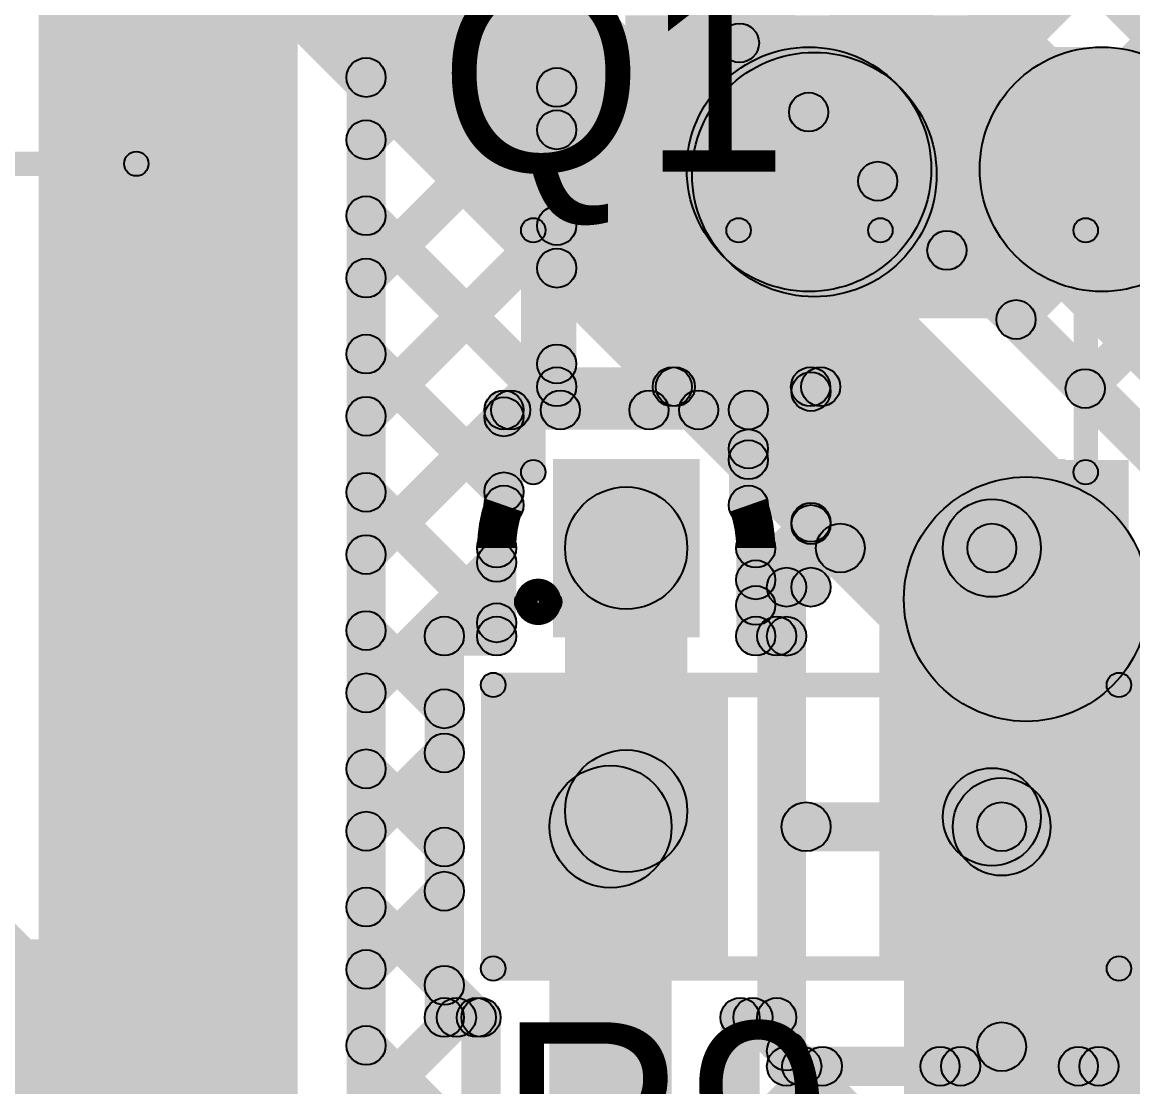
# Model space of a CAD drawing. Header units: millimetres. Extents: x 0.01 to 3.4, y 0.01 to 2.05.
# Drawn here: x 2.7247 to 2.9518, y 0.9458 to 1.1636 of the extents above; entities that cross this region are included whole.
import ezdxf

# ---------------------------------------------------------------- set-up
doc = ezdxf.new("R2010")
doc.units = ezdxf.units.MM
doc.header["$MEASUREMENT"] = 0
for name, color, linetype in [('BottomLayer', 5, 'Continuous'), ('TopLayer', 1, 'Continuous'), ('TopOverlay', 2, 'Continuous'), ('TopPaste', 8, 'Continuous'), ('TopSolder', 216, 'Continuous')]:
    doc.layers.add(name, color=color, linetype=linetype)

# ---------------------------------------------------------------- blocks, each defined once
blk = doc.blocks.new('SPM5012T_100M_LR_26')
at = {"layer": 'TopLayer'}
for points in [[(-0.11417, 0.05512), (-0.05906, 0.05512), (-0.05906, -0.05512), (-0.11417, -0.05512)], [(0.05906, 0.05512), (0.11417, 0.05512), (0.11417, -0.05512), (0.05906, -0.05512)]]:
    blk.add_hatch(color=1, dxfattribs=at).paths.add_polyline_path(points)
at = {"layer": 'TopOverlay'}
h = blk.add_hatch(color=2, dxfattribs=at)
edge = h.paths.add_edge_path()
edge.add_arc((-0.108, 0.102), 0.0025, 0, 360)
h = blk.add_hatch(color=2, dxfattribs=at)
edge = h.paths.add_edge_path()
edge.add_arc((-0.108, 0.102), 0.0025, 0, 360)
for points in [[(0.108, 0.1045), (0.108, 0.0995), (-0.108, 0.0995), (-0.108, 0.1045)], [(-0.1055, 0.066), (-0.1105, 0.066), (-0.1105, 0.102), (-0.1055, 0.102)], [(0.1105, 0.066), (0.1055, 0.066), (0.1055, 0.102), (0.1105, 0.102)], [(-0.1055, -0.102), (-0.1105, -0.102), (-0.1105, -0.065), (-0.1055, -0.065)], [(0.1105, -0.102), (0.1055, -0.102), (0.1055, -0.065), (0.1105, -0.065)], [(0.108, -0.0995), (0.108, -0.1045), (-0.108, -0.1045), (-0.108, -0.0995)]]:
    blk.add_hatch(color=2, dxfattribs=at).paths.add_polyline_path(points)
h = blk.add_hatch(color=2, dxfattribs=at)
edge = h.paths.add_edge_path()
edge.add_arc((0.108, 0.102), 0.0025, 0, 360)
h = blk.add_hatch(color=2, dxfattribs=at)
edge = h.paths.add_edge_path()
edge.add_arc((0.108, 0.102), 0.0025, 0, 360)
h = blk.add_hatch(color=2, dxfattribs=at)
edge = h.paths.add_edge_path()
edge.add_arc((-0.108, 0.066), 0.0025, 0, 360)
h = blk.add_hatch(color=2, dxfattribs=at)
edge = h.paths.add_edge_path()
edge.add_arc((0.108, 0.066), 0.0025, 0, 360)
h = blk.add_hatch(color=2, dxfattribs=at)
edge = h.paths.add_edge_path()
edge.add_arc((-0.108, -0.065), 0.0025, 0, 360)
h = blk.add_hatch(color=2, dxfattribs=at)
edge = h.paths.add_edge_path()
edge.add_arc((0.108, -0.065), 0.0025, 0, 360)
h = blk.add_hatch(color=2, dxfattribs=at)
edge = h.paths.add_edge_path()
edge.add_arc((-0.09783, -0.071), 0.005, 0, 360)
h = blk.add_hatch(color=2, dxfattribs=at)
edge = h.paths.add_edge_path()
edge.add_arc((-0.08617, -0.071), 0.005, 0, 360)
h = blk.add_hatch(color=2, dxfattribs=at)
edge = h.paths.add_edge_path()
edge.add_arc((-0.108, -0.102), 0.0025, 0, 360)
h = blk.add_hatch(color=2, dxfattribs=at)
edge = h.paths.add_edge_path()
edge.add_arc((-0.108, -0.102), 0.0025, 0, 360)
h = blk.add_hatch(color=2, dxfattribs=at)
edge = h.paths.add_edge_path()
edge.add_arc((0.108, -0.102), 0.0025, 0, 360)
h = blk.add_hatch(color=2, dxfattribs=at)
edge = h.paths.add_edge_path()
edge.add_arc((0.108, -0.102), 0.0025, 0, 360)
at = {"layer": 'TopPaste'}
for points in [[(-0.11417, 0.05512), (-0.05906, 0.05512), (-0.05906, -0.05512), (-0.11417, -0.05512)], [(0.05906, 0.05512), (0.11417, 0.05512), (0.11417, -0.05512), (0.05906, -0.05512)]]:
    blk.add_hatch(color=8, dxfattribs=at).paths.add_polyline_path(points)
at = {"layer": 'TopSolder'}
for points in [[(-0.11817, 0.05912), (-0.05506, 0.05912), (-0.05506, -0.05912), (-0.11817, -0.05912)], [(0.05506, 0.05912), (0.11817, 0.05912), (0.11817, -0.05912), (0.05506, -0.05912)]]:
    blk.add_hatch(color=216, dxfattribs=at).paths.add_polyline_path(points)
at = {"layer": 'TopOverlay', "const_width": 0.01}
blk.add_lwpolyline([(-0.08617, -0.071, 1), (-0.09783, -0.071, 1)], format="xyb", close=True, dxfattribs=at)
at = {"layer": 'TopOverlay'}
for centre, radius in [((-0.108, 0.102), 0.0025), ((-0.108, 0.102), 0.0025), ((0.108, 0.102), 0.0025), ((0.108, 0.102), 0.0025), ((-0.108, 0.066), 0.0025), ((0.108, 0.066), 0.0025), ((-0.108, -0.065), 0.0025), ((0.108, -0.065), 0.0025), ((-0.09783, -0.071), 0.005), ((-0.08617, -0.071), 0.005), ((-0.108, -0.102), 0.0025), ((-0.108, -0.102), 0.0025), ((0.108, -0.102), 0.0025), ((0.108, -0.102), 0.0025)]:
    blk.add_circle(centre, radius, dxfattribs=at)
blk = doc.blocks.new('RES_0805_38')
at = {"layer": 'TopLayer'}
for points in [[(-0.06, 0.025), (-0.02, 0.025), (-0.02, -0.025), (-0.06, -0.025)], [(0.02, 0.025), (0.06, 0.025), (0.06, -0.025), (0.02, -0.025)]]:
    blk.add_hatch(color=1, dxfattribs=at).paths.add_polyline_path(points)
at = {"layer": 'TopOverlay'}
h = blk.add_hatch(color=2, dxfattribs=at)
edge = h.paths.add_edge_path()
edge.add_arc((-0.064, 0.029), 0.0025, 0, 360)
h = blk.add_hatch(color=2, dxfattribs=at)
edge = h.paths.add_edge_path()
edge.add_arc((-0.064, 0.029), 0.0025, 0, 360)
for points in [[(0.064, 0.0315), (0.064, 0.0265), (-0.064, 0.0265), (-0.064, 0.0315)], [(-0.0665, 0.029), (-0.0615, 0.029), (-0.0615, -0.029), (-0.0665, -0.029)], [(0.0615, 0.029), (0.0665, 0.029), (0.0665, -0.029), (0.0615, -0.029)], [(0.064, -0.0265), (0.064, -0.0315), (-0.064, -0.0315), (-0.064, -0.0265)]]:
    blk.add_hatch(color=2, dxfattribs=at).paths.add_polyline_path(points)
h = blk.add_hatch(color=2, dxfattribs=at)
edge = h.paths.add_edge_path()
edge.add_arc((0.064, 0.029), 0.0025, 0, 360)
h = blk.add_hatch(color=2, dxfattribs=at)
edge = h.paths.add_edge_path()
edge.add_arc((0.064, 0.029), 0.0025, 0, 360)
h = blk.add_hatch(color=2, dxfattribs=at)
edge = h.paths.add_edge_path()
edge.add_arc((-0.064, -0.029), 0.0025, 0, 360)
h = blk.add_hatch(color=2, dxfattribs=at)
edge = h.paths.add_edge_path()
edge.add_arc((-0.064, -0.029), 0.0025, 0, 360)
h = blk.add_hatch(color=2, dxfattribs=at)
edge = h.paths.add_edge_path()
edge.add_arc((0.064, -0.029), 0.0025, 0, 360)
h = blk.add_hatch(color=2, dxfattribs=at)
edge = h.paths.add_edge_path()
edge.add_arc((0.064, -0.029), 0.0025, 0, 360)
at = {"layer": 'TopPaste'}
for points in [[(-0.06, 0.025), (-0.02, 0.025), (-0.02, -0.025), (-0.06, -0.025)], [(0.02, 0.025), (0.06, 0.025), (0.06, -0.025), (0.02, -0.025)]]:
    blk.add_hatch(color=8, dxfattribs=at).paths.add_polyline_path(points)
at = {"layer": 'TopSolder'}
for points in [[(-0.064, 0.029), (-0.016, 0.029), (-0.016, -0.029), (-0.064, -0.029)], [(0.016, 0.029), (0.064, 0.029), (0.064, -0.029), (0.016, -0.029)]]:
    blk.add_hatch(color=216, dxfattribs=at).paths.add_polyline_path(points)
at = {"layer": 'TopOverlay'}
for centre in [(-0.064, 0.029), (-0.064, 0.029), (0.064, 0.029), (0.064, 0.029), (-0.064, -0.029), (-0.064, -0.029), (0.064, -0.029), (0.064, -0.029)]:
    blk.add_circle(centre, 0.0025, dxfattribs=at)
blk = doc.blocks.new('SQ2308CES_T1_BE3_59')
at = {"layer": 'TopLayer'}
for points in [[(0.0264, 0.09173), (0.04841, 0.09173), (0.04841, 0.06323), (0.0264, 0.06323)], [(-0.011, 0.01425), (0.011, 0.01425), (0.011, -0.01425), (-0.011, -0.01425)], [(0.0638, 0.01425), (0.08581, 0.01425), (0.08581, -0.01425), (0.0638, -0.01425)]]:
    blk.add_hatch(color=1, dxfattribs=at).paths.add_polyline_path(points)
at = {"layer": 'TopOverlay'}
h = blk.add_hatch(color=2, dxfattribs=at)
edge = h.paths.add_edge_path()
edge.add_arc((-0.019, 0.065), 0.0025, 0, 360)
h = blk.add_hatch(color=2, dxfattribs=at)
edge = h.paths.add_edge_path()
edge.add_arc((-0.019, 0.065), 0.0025, 0, 360)
for points in [[(-0.019, 0.0625), (-0.019, 0.0675), (0.023, 0.0675), (0.023, 0.0625)], [(0.052, 0.0625), (0.052, 0.0675), (0.094, 0.0675), (0.094, 0.0625)], [(-0.0165, 0.01552), (-0.0215, 0.01552), (-0.0215, 0.065), (-0.0165, 0.065)], [(0.0965, 0.01552), (0.0915, 0.01552), (0.0915, 0.065), (0.0965, 0.065)]]:
    blk.add_hatch(color=2, dxfattribs=at).paths.add_polyline_path(points)
h = blk.add_hatch(color=2, dxfattribs=at)
edge = h.paths.add_edge_path()
edge.add_arc((0.023, 0.065), 0.0025, 0, 360)
h = blk.add_hatch(color=2, dxfattribs=at)
edge = h.paths.add_edge_path()
edge.add_arc((0.052, 0.065), 0.0025, 0, 360)
h = blk.add_hatch(color=2, dxfattribs=at)
edge = h.paths.add_edge_path()
edge.add_arc((0.094, 0.065), 0.0025, 0, 360)
h = blk.add_hatch(color=2, dxfattribs=at)
edge = h.paths.add_edge_path()
edge.add_arc((0.094, 0.065), 0.0025, 0, 360)
h = blk.add_hatch(color=2, dxfattribs=at)
edge = h.paths.add_edge_path()
edge.add_arc((-0.019, 0.01552), 0.0025, 0, 360)
h = blk.add_hatch(color=2, dxfattribs=at)
edge = h.paths.add_edge_path()
edge.add_arc((0.094, 0.01552), 0.0025, 0, 360)
h = blk.add_hatch(color=2, dxfattribs=at)
edge = h.paths.add_edge_path()
edge.add_arc((-0.02024, -0.011), 0.0025, 0, 360)
h = blk.add_hatch(color=2, dxfattribs=at)
edge = h.paths.add_edge_path()
edge.add_arc((-0.01576, -0.011), 0.0025, 0, 360)
at = {"layer": 'TopPaste'}
for points in [[(0.0264, 0.09173), (0.04841, 0.09173), (0.04841, 0.06323), (0.0264, 0.06323)], [(-0.011, 0.01425), (0.011, 0.01425), (0.011, -0.01425), (-0.011, -0.01425)], [(0.0638, 0.01425), (0.08581, 0.01425), (0.08581, -0.01425), (0.0638, -0.01425)]]:
    blk.add_hatch(color=8, dxfattribs=at).paths.add_polyline_path(points)
at = {"layer": 'TopSolder'}
for points in [[(0.0224, 0.09573), (0.05241, 0.09573), (0.05241, 0.05923), (0.0224, 0.05923)], [(-0.015, 0.01825), (0.015, 0.01825), (0.015, -0.01825), (-0.015, -0.01825)], [(0.0598, 0.01825), (0.08981, 0.01825), (0.08981, -0.01825), (0.0598, -0.01825)]]:
    blk.add_hatch(color=216, dxfattribs=at).paths.add_polyline_path(points)
at = {"layer": 'TopOverlay', "const_width": 0.005}
blk.add_lwpolyline([(-0.01576, -0.011, 1), (-0.02024, -0.011, 1)], format="xyb", close=True, dxfattribs=at)
at = {"layer": 'TopOverlay'}
for centre in [(-0.019, 0.065), (-0.019, 0.065), (0.023, 0.065), (0.052, 0.065), (0.094, 0.065), (0.094, 0.065), (-0.019, 0.01552), (0.094, 0.01552), (-0.02024, -0.011), (-0.01576, -0.011)]:
    blk.add_circle(centre, 0.0025, dxfattribs=at)

msp = doc.modelspace()

# ---------------------------------------------------------------- hatches: boundary and pattern name
at = {"layer": 'BottomLayer'}
for points in [[(2.87421, 1.15649), (2.86855, 1.16215), (3.34652, 1.64013), (3.35218, 1.63447)], [(2.88835, 1.14235), (2.88269, 1.14801), (3.35917, 1.62449), (3.36483, 1.61883)], [(2.90249, 1.12821), (2.89683, 1.13387), (3.35917, 1.59621), (3.36483, 1.59055)], [(2.43804, 1.58841), (2.4437, 1.59407), (3.36483, 0.67294), (3.35917, 0.66729)], [(2.91663, 1.11407), (2.91098, 1.11973), (3.35917, 1.56792), (3.36483, 1.56227)], [(2.93077, 1.09993), (2.92512, 1.10558), (3.35917, 1.53964), (3.36483, 1.53398)], [(2.94492, 1.08578), (2.93926, 1.09144), (3.35917, 1.51135), (3.36483, 1.5057)], [(2.54329, 1.48175), (2.54895, 1.48741), (2.96041, 1.07595), (2.95475, 1.07029)], [(2.50087, 1.43932), (2.53622, 1.47468), (2.94768, 1.06322), (2.91232, 1.02787)], [(2.69616, 1.41515), (2.70182, 1.42081), (3.36483, 0.7578), (3.35917, 0.75214)], [(2.68137, 1.40166), (2.68703, 1.40731), (3.36483, 0.72951), (3.35917, 0.72385)], [(2.66019, 1.39455), (2.66585, 1.40021), (3.36483, 0.70123), (3.35917, 0.69557)], [(2.40532, 1.22632), (2.44068, 1.26168), (2.86718, 0.83518), (2.83182, 0.79982)], [(2.955, 0.739), (2.905, 0.739), (2.905, 1.04555), (2.955, 1.04555)]]:
    msp.add_hatch(color=5, dxfattribs=at).paths.add_polyline_path(points)
h = msp.add_hatch(color=5, dxfattribs=at)
edge = h.paths.add_edge_path()
edge.add_arc((2.87138, 1.15932), 0.004, 0, 360)
h = msp.add_hatch(color=5, dxfattribs=at)
edge = h.paths.add_edge_path()
edge.add_arc((2.88552, 1.14518), 0.004, 0, 360)
h = msp.add_hatch(color=5, dxfattribs=at)
edge = h.paths.add_edge_path()
edge.add_arc((2.89966, 1.13104), 0.004, 0, 360)
h = msp.add_hatch(color=5, dxfattribs=at)
edge = h.paths.add_edge_path()
edge.add_arc((2.9138, 1.1169), 0.004, 0, 360)
h = msp.add_hatch(color=5, dxfattribs=at)
edge = h.paths.add_edge_path()
edge.add_arc((2.92795, 1.10275), 0.004, 0, 360)
h = msp.add_hatch(color=5, dxfattribs=at)
edge = h.paths.add_edge_path()
edge.add_arc((2.94209, 1.08861), 0.004, 0, 360)
h = msp.add_hatch(color=5, dxfattribs=at)
edge = h.paths.add_edge_path()
edge.add_arc((2.93, 1.04555), 0.025, 0, 360)
h = msp.add_hatch(color=5, dxfattribs=at)
edge = h.paths.add_edge_path()
edge.add_arc((2.93, 1.04555), 0.025, 0, 360)
at = {"layer": 'TopLayer'}
for points in [[(2.728, 0.877), (2.781, 0.877), (2.781, 1.204), (2.728, 1.204)], [(2.799, 0.89415), (2.791, 0.89415), (2.791, 1.189), (2.799, 1.189)], [(2.79217, 1.17772), (2.79783, 1.18337), (2.83683, 1.14437), (2.83117, 1.13872)], [(2.79783, 1.13669), (2.79217, 1.14234), (2.83117, 1.18134), (2.83683, 1.17569)], [(2.838, 1.089), (2.83, 1.089), (2.83, 1.179), (2.838, 1.179)], [(2.848, 1.103), (2.924, 1.103), (2.924, 1.165), (2.848, 1.165)], [(2.8856, 1.10848), (2.8856, 1.15848), (2.94552, 1.15848), (2.94552, 1.10848)], [(2.79217, 1.14943), (2.79783, 1.15509), (2.83683, 1.11609), (2.83117, 1.11043)], [(2.79783, 1.1084), (2.79217, 1.11406), (2.83117, 1.15306), (2.83683, 1.1474)], [(2.86792, 1.1158), (2.90328, 1.15116), (2.90435, 1.15008), (2.869, 1.11472)], [(2.92784, 1.1158), (2.9632, 1.15116), (3.04302, 1.07134), (3.00766, 1.03598)], [(2.79217, 1.12115), (2.79783, 1.12681), (2.83755, 1.08708), (2.8319, 1.08142)], [(2.79783, 1.08012), (2.79217, 1.08577), (2.83117, 1.12477), (2.83683, 1.11912)], [(2.79217, 1.09286), (2.79783, 1.09852), (2.82602, 1.07033), (2.82036, 1.06467)], [(2.82742, 1.08142), (2.82176, 1.08708), (2.83117, 1.09649), (2.83683, 1.09083)], [(2.834, 1.085), (2.834, 1.093), (2.888, 1.093), (2.888, 1.085)], [(2.8557, 1.08142), (2.85005, 1.08708), (2.85479, 1.09183), (2.86045, 1.08617)], [(2.85543, 1.08617), (2.86109, 1.09183), (2.86584, 1.08708), (2.86018, 1.08142)], [(2.87603, 1.07347), (2.87037, 1.07912), (2.88308, 1.09183), (2.88874, 1.08617)], [(2.82319, 1.08025), (2.82319, 1.08825), (2.8732, 1.08825), (2.8732, 1.08025)], [(2.89, 1.048), (2.882, 1.048), (2.882, 1.088), (2.89, 1.088)], [(2.79783, 1.05183), (2.79217, 1.05749), (2.82036, 1.08568), (2.82602, 1.08003)], [(2.82719, 1.06478), (2.81919, 1.06478), (2.81919, 1.08425), (2.82719, 1.08425)], [(2.8772, 1.06478), (2.8692, 1.06478), (2.8692, 1.08425), (2.8772, 1.08425)], [(2.87037, 1.07123), (2.87603, 1.07689), (2.88883, 1.06409), (2.88317, 1.05843)], [(2.9, 0.972), (2.951, 0.972), (2.951, 1.074), (2.9, 1.074)], [(2.79217, 1.06458), (2.79783, 1.07024), (2.82453, 1.04354), (2.81887, 1.03788)], [(2.87753, 1.04668), (2.87187, 1.05233), (2.88317, 1.06364), (2.88883, 1.05798)], [(2.892, 1.051), (2.892, 1.061), (2.923, 1.061), (2.923, 1.051)], [(2.79783, 1.02355), (2.79217, 1.02921), (2.81887, 1.0559), (2.82453, 1.05025)], [(2.8257, 1.038), (2.8177, 1.038), (2.8177, 1.056), (2.8257, 1.056)], [(2.8607, 1.0022), (2.8357, 1.0022), (2.8357, 1.056), (2.8607, 1.056)], [(2.8787, 1.038), (2.8707, 1.038), (2.8707, 1.056), (2.8787, 1.056)], [(2.933, 1.001), (2.913, 1.001), (2.913, 1.056), (2.933, 1.056)], [(2.881, 1.044), (2.881, 1.052), (2.886, 1.052), (2.886, 1.044)], [(2.885, 0.95), (2.877, 0.95), (2.877, 1.048), (2.885, 1.048)], [(2.87187, 1.04145), (2.87753, 1.04711), (2.88383, 1.04081), (2.87817, 1.03515)], [(2.79217, 1.0363), (2.79783, 1.04195), (2.81383, 1.02595), (2.80817, 1.0203)], [(2.811, 1.034), (2.811, 1.042), (2.8217, 1.042), (2.8217, 1.034)], [(2.8747, 1.034), (2.8747, 1.042), (2.879, 1.042), (2.879, 1.034)], [(2.815, 0.96), (2.807, 0.96), (2.807, 1.038), (2.815, 1.038)], [(2.883, 0.96), (2.875, 0.96), (2.875, 1.038), (2.883, 1.038)], [(2.79783, 0.99526), (2.79217, 1.00092), (2.80817, 1.01692), (2.81383, 1.01126)], [(2.79217, 1.00801), (2.79783, 1.01367), (2.81383, 0.99767), (2.80817, 0.99201)], [(2.85384, 0.99016), (2.83616, 1.00784), (2.83936, 1.01104), (2.85704, 0.99336)], [(2.91593, 0.99393), (2.93007, 1.00807), (2.93207, 1.00607), (2.91793, 0.99193)], [(2.885, 0.994), (2.885, 1.004), (2.925, 1.004), (2.925, 0.994)], [(2.925, 0.994), (2.925, 1.004), (2.965, 1.004), (2.965, 0.994)], [(2.8575, 0.90667), (2.8325, 0.90667), (2.8325, 0.999), (2.8575, 0.999)], [(2.93, 0.954), (2.92, 0.954), (2.92, 0.999), (2.93, 0.999)], [(2.79783, 0.96698), (2.79217, 0.97264), (2.80817, 0.98864), (2.81383, 0.98298)], [(2.79217, 0.97973), (2.79783, 0.98538), (2.81383, 0.96938), (2.80817, 0.96373)], [(2.39, 0.877), (2.777, 0.877), (2.777, 0.976), (2.39, 0.976)], [(2.80817, 0.96373), (2.81383, 0.96938), (2.82038, 0.96283), (2.81473, 0.95717)], [(2.811, 0.956), (2.811, 0.964), (2.8185, 0.964), (2.8185, 0.956)], [(2.8715, 0.956), (2.8715, 0.964), (2.879, 0.964), (2.879, 0.956)], [(2.79783, 0.9387), (2.79217, 0.94435), (2.81065, 0.96283), (2.8163, 0.95717)], [(2.8713, 0.95717), (2.87695, 0.96283), (2.88383, 0.95595), (2.87817, 0.9503)], [(2.8225, 0.91765), (2.8145, 0.91765), (2.8145, 0.96), (2.8225, 0.96)], [(2.8755, 0.90667), (2.8675, 0.90667), (2.8675, 0.96), (2.8755, 0.96)], [(2.79217, 0.95144), (2.79783, 0.9571), (2.82133, 0.9336), (2.81567, 0.92794)], [(2.87817, 0.9503), (2.88383, 0.95595), (2.88695, 0.95283), (2.8813, 0.94717)], [(2.86, 0.85945), (2.85434, 0.8651), (2.94207, 0.95283), (2.94773, 0.94717)], [(2.87426, 0.90199), (2.86861, 0.90765), (2.91378, 0.95283), (2.91944, 0.94717)], [(2.87433, 0.93034), (2.86867, 0.936), (2.8855, 0.95283), (2.89116, 0.94717)], [(2.881, 0.946), (2.881, 0.954), (2.969, 0.954), (2.969, 0.946)], [(2.8813, 0.94717), (2.88695, 0.95283), (2.98051, 0.85927), (2.97486, 0.85361)], [(2.90958, 0.94717), (2.91524, 0.95283), (3.0088, 0.85927), (3.00314, 0.85361)], [(2.93786, 0.94717), (2.94352, 0.95283), (3.01593, 0.88042), (3.01027, 0.87476)]]:
    msp.add_hatch(color=1, dxfattribs=at).paths.add_polyline_path(points)
h = msp.add_hatch(color=1, dxfattribs=at)
edge = h.paths.add_edge_path()
edge.add_arc((2.8856, 1.13348), 0.025, 0, 360)
h = msp.add_hatch(color=1, dxfattribs=at)
edge = h.paths.add_edge_path()
edge.add_arc((2.8856, 1.13348), 0.025, 0, 360)
h = msp.add_hatch(color=1, dxfattribs=at)
edge = h.paths.add_edge_path()
edge.add_arc((2.88668, 1.1324), 0.025, 0, 360)
h = msp.add_hatch(color=1, dxfattribs=at)
edge = h.paths.add_edge_path()
edge.add_arc((2.94552, 1.13348), 0.025, 0, 360)
h = msp.add_hatch(color=1, dxfattribs=at)
edge = h.paths.add_edge_path()
edge.add_arc((2.94552, 1.13348), 0.025, 0, 360)
h = msp.add_hatch(color=1, dxfattribs=at)
edge = h.paths.add_edge_path()
edge.add_arc((2.795, 1.15226), 0.004, 0, 360)
h = msp.add_hatch(color=1, dxfattribs=at)
edge = h.paths.add_edge_path()
edge.add_arc((2.834, 1.15023), 0.004, 0, 360)
h = msp.add_hatch(color=1, dxfattribs=at)
edge = h.paths.add_edge_path()
edge.add_arc((2.834, 1.14155), 0.004, 0, 360)
h = msp.add_hatch(color=1, dxfattribs=at)
edge = h.paths.add_edge_path()
edge.add_arc((2.795, 1.13951), 0.004, 0, 360)
h = msp.add_hatch(color=1, dxfattribs=at)
edge = h.paths.add_edge_path()
edge.add_arc((2.795, 1.12398), 0.004, 0, 360)
h = msp.add_hatch(color=1, dxfattribs=at)
edge = h.paths.add_edge_path()
edge.add_arc((2.834, 1.12195), 0.004, 0, 360)
h = msp.add_hatch(color=1, dxfattribs=at)
edge = h.paths.add_edge_path()
edge.add_arc((2.834, 1.11326), 0.004, 0, 360)
h = msp.add_hatch(color=1, dxfattribs=at)
edge = h.paths.add_edge_path()
edge.add_arc((2.795, 1.11123), 0.004, 0, 360)
h = msp.add_hatch(color=1, dxfattribs=at)
edge = h.paths.add_edge_path()
edge.add_arc((2.795, 1.09569), 0.004, 0, 360)
h = msp.add_hatch(color=1, dxfattribs=at)
edge = h.paths.add_edge_path()
edge.add_arc((2.834, 1.09366), 0.004, 0, 360)
h = msp.add_hatch(color=1, dxfattribs=at)
edge = h.paths.add_edge_path()
edge.add_arc((2.834, 1.089), 0.004, 0, 360)
h = msp.add_hatch(color=1, dxfattribs=at)
edge = h.paths.add_edge_path()
edge.add_arc((2.834, 1.089), 0.004, 0, 360)
h = msp.add_hatch(color=1, dxfattribs=at)
edge = h.paths.add_edge_path()
edge.add_arc((2.85762, 1.089), 0.004, 0, 360)
h = msp.add_hatch(color=1, dxfattribs=at)
edge = h.paths.add_edge_path()
edge.add_arc((2.85826, 1.089), 0.004, 0, 360)
h = msp.add_hatch(color=1, dxfattribs=at)
edge = h.paths.add_edge_path()
edge.add_arc((2.88591, 1.089), 0.004, 0, 360)
h = msp.add_hatch(color=1, dxfattribs=at)
edge = h.paths.add_edge_path()
edge.add_arc((2.888, 1.089), 0.004, 0, 360)
h = msp.add_hatch(color=1, dxfattribs=at)
edge = h.paths.add_edge_path()
edge.add_arc((2.886, 1.088), 0.004, 0, 360)
h = msp.add_hatch(color=1, dxfattribs=at)
edge = h.paths.add_edge_path()
edge.add_arc((2.82319, 1.08425), 0.004, 0, 360)
h = msp.add_hatch(color=1, dxfattribs=at)
edge = h.paths.add_edge_path()
edge.add_arc((2.82319, 1.08425), 0.004, 0, 360)
h = msp.add_hatch(color=1, dxfattribs=at)
edge = h.paths.add_edge_path()
edge.add_arc((2.82459, 1.08425), 0.004, 0, 360)
h = msp.add_hatch(color=1, dxfattribs=at)
edge = h.paths.add_edge_path()
edge.add_arc((2.83473, 1.08425), 0.004, 0, 360)
h = msp.add_hatch(color=1, dxfattribs=at)
edge = h.paths.add_edge_path()
edge.add_arc((2.85287, 1.08425), 0.004, 0, 360)
h = msp.add_hatch(color=1, dxfattribs=at)
edge = h.paths.add_edge_path()
edge.add_arc((2.86301, 1.08425), 0.004, 0, 360)
h = msp.add_hatch(color=1, dxfattribs=at)
edge = h.paths.add_edge_path()
edge.add_arc((2.8732, 1.08425), 0.004, 0, 360)
h = msp.add_hatch(color=1, dxfattribs=at)
edge = h.paths.add_edge_path()
edge.add_arc((2.8732, 1.08425), 0.004, 0, 360)
h = msp.add_hatch(color=1, dxfattribs=at)
edge = h.paths.add_edge_path()
edge.add_arc((2.795, 1.08295), 0.004, 0, 360)
h = msp.add_hatch(color=1, dxfattribs=at)
edge = h.paths.add_edge_path()
edge.add_arc((2.82319, 1.08285), 0.004, 0, 360)
h = msp.add_hatch(color=1, dxfattribs=at)
edge = h.paths.add_edge_path()
edge.add_arc((2.8732, 1.07629), 0.004, 0, 360)
h = msp.add_hatch(color=1, dxfattribs=at)
edge = h.paths.add_edge_path()
edge.add_arc((2.8732, 1.07406), 0.004, 0, 360)
h = msp.add_hatch(color=1, dxfattribs=at)
edge = h.paths.add_edge_path()
edge.add_arc((2.795, 1.06741), 0.004, 0, 360)
h = msp.add_hatch(color=1, dxfattribs=at)
edge = h.paths.add_edge_path()
edge.add_arc((2.82319, 1.0675), 0.004, 0, 360)
h = msp.add_hatch(color=1, dxfattribs=at)
edge = h.paths.add_edge_path()
edge.add_arc((2.82319, 1.06478), 0.004, 0, 360)
h = msp.add_hatch(color=1, dxfattribs=at)
edge = h.paths.add_edge_path()
edge.add_arc((2.82319, 1.06478), 0.004, 0, 360)
h = msp.add_hatch(color=1, dxfattribs=at)
edge = h.paths.add_edge_path()
edge.add_arc((2.8482, 1.056), 0.0125, 0, 360)
h = msp.add_hatch(color=1, dxfattribs=at)
edge = h.paths.add_edge_path()
edge.add_arc((2.8732, 1.06478), 0.004, 0, 360)
h = msp.add_hatch(color=1, dxfattribs=at)
edge = h.paths.add_edge_path()
edge.add_arc((2.8732, 1.06478), 0.004, 0, 360)
h = msp.add_hatch(color=1, dxfattribs=at)
edge = h.paths.add_edge_path()
edge.add_arc((2.923, 1.056), 0.01, 0, 360)
h = msp.add_hatch(color=1, dxfattribs=at)
edge = h.paths.add_edge_path()
edge.add_arc((2.886, 1.06126), 0.004, 0, 360)
h = msp.add_hatch(color=1, dxfattribs=at)
edge = h.paths.add_edge_path()
edge.add_arc((2.886, 1.06081), 0.004, 0, 360)
h = msp.add_hatch(color=1, dxfattribs=at)
edge = h.paths.add_edge_path()
edge.add_arc((2.892, 1.056), 0.005, 0, 360)
h = msp.add_hatch(color=1, dxfattribs=at)
edge = h.paths.add_edge_path()
edge.add_arc((2.923, 1.056), 0.005, 0, 360)
h = msp.add_hatch(color=1, dxfattribs=at)
edge = h.paths.add_edge_path()
edge.add_arc((2.795, 1.05466), 0.004, 0, 360)
h = msp.add_hatch(color=1, dxfattribs=at)
edge = h.paths.add_edge_path()
edge.add_arc((2.8217, 1.056), 0.004, 0, 360)
h = msp.add_hatch(color=1, dxfattribs=at)
edge = h.paths.add_edge_path()
edge.add_arc((2.8217, 1.056), 0.004, 0, 360)
h = msp.add_hatch(color=1, dxfattribs=at)
edge = h.paths.add_edge_path()
edge.add_arc((2.8747, 1.056), 0.004, 0, 360)
h = msp.add_hatch(color=1, dxfattribs=at)
edge = h.paths.add_edge_path()
edge.add_arc((2.8747, 1.056), 0.004, 0, 360)
h = msp.add_hatch(color=1, dxfattribs=at)
edge = h.paths.add_edge_path()
edge.add_arc((2.8217, 1.05307), 0.004, 0, 360)
h = msp.add_hatch(color=1, dxfattribs=at)
edge = h.paths.add_edge_path()
edge.add_arc((2.8747, 1.04951), 0.004, 0, 360)
h = msp.add_hatch(color=1, dxfattribs=at)
edge = h.paths.add_edge_path()
edge.add_arc((2.881, 1.048), 0.004, 0, 360)
h = msp.add_hatch(color=1, dxfattribs=at)
edge = h.paths.add_edge_path()
edge.add_arc((2.881, 1.048), 0.004, 0, 360)
h = msp.add_hatch(color=1, dxfattribs=at)
edge = h.paths.add_edge_path()
edge.add_arc((2.886, 1.048), 0.004, 0, 360)
h = msp.add_hatch(color=1, dxfattribs=at)
edge = h.paths.add_edge_path()
edge.add_arc((2.886, 1.048), 0.004, 0, 360)
h = msp.add_hatch(color=1, dxfattribs=at)
edge = h.paths.add_edge_path()
edge.add_arc((2.8747, 1.04428), 0.004, 0, 360)
h = msp.add_hatch(color=1, dxfattribs=at)
edge = h.paths.add_edge_path()
edge.add_arc((2.795, 1.03912), 0.004, 0, 360)
h = msp.add_hatch(color=1, dxfattribs=at)
edge = h.paths.add_edge_path()
edge.add_arc((2.8217, 1.04071), 0.004, 0, 360)
h = msp.add_hatch(color=1, dxfattribs=at)
edge = h.paths.add_edge_path()
edge.add_arc((2.811, 1.038), 0.004, 0, 360)
h = msp.add_hatch(color=1, dxfattribs=at)
edge = h.paths.add_edge_path()
edge.add_arc((2.811, 1.038), 0.004, 0, 360)
h = msp.add_hatch(color=1, dxfattribs=at)
edge = h.paths.add_edge_path()
edge.add_arc((2.8217, 1.038), 0.004, 0, 360)
h = msp.add_hatch(color=1, dxfattribs=at)
edge = h.paths.add_edge_path()
edge.add_arc((2.8217, 1.038), 0.004, 0, 360)
h = msp.add_hatch(color=1, dxfattribs=at)
edge = h.paths.add_edge_path()
edge.add_arc((2.8747, 1.038), 0.004, 0, 360)
h = msp.add_hatch(color=1, dxfattribs=at)
edge = h.paths.add_edge_path()
edge.add_arc((2.8747, 1.038), 0.004, 0, 360)
h = msp.add_hatch(color=1, dxfattribs=at)
edge = h.paths.add_edge_path()
edge.add_arc((2.879, 1.038), 0.004, 0, 360)
h = msp.add_hatch(color=1, dxfattribs=at)
edge = h.paths.add_edge_path()
edge.add_arc((2.879, 1.038), 0.004, 0, 360)
h = msp.add_hatch(color=1, dxfattribs=at)
edge = h.paths.add_edge_path()
edge.add_arc((2.881, 1.03798), 0.004, 0, 360)
h = msp.add_hatch(color=1, dxfattribs=at)
edge = h.paths.add_edge_path()
edge.add_arc((2.795, 1.02638), 0.004, 0, 360)
h = msp.add_hatch(color=1, dxfattribs=at)
edge = h.paths.add_edge_path()
edge.add_arc((2.811, 1.02312), 0.004, 0, 360)
h = msp.add_hatch(color=1, dxfattribs=at)
edge = h.paths.add_edge_path()
edge.add_arc((2.811, 1.01409), 0.004, 0, 360)
h = msp.add_hatch(color=1, dxfattribs=at)
edge = h.paths.add_edge_path()
edge.add_arc((2.795, 1.01084), 0.004, 0, 360)
h = msp.add_hatch(color=1, dxfattribs=at)
edge = h.paths.add_edge_path()
edge.add_arc((2.8482, 1.0022), 0.0125, 0, 360)
h = msp.add_hatch(color=1, dxfattribs=at)
edge = h.paths.add_edge_path()
edge.add_arc((2.8482, 1.0022), 0.0125, 0, 360)
h = msp.add_hatch(color=1, dxfattribs=at)
edge = h.paths.add_edge_path()
edge.add_arc((2.845, 0.999), 0.0125, 0, 360)
h = msp.add_hatch(color=1, dxfattribs=at)
edge = h.paths.add_edge_path()
edge.add_arc((2.845, 0.999), 0.0125, 0, 360)
h = msp.add_hatch(color=1, dxfattribs=at)
edge = h.paths.add_edge_path()
edge.add_arc((2.923, 1.001), 0.01, 0, 360)
h = msp.add_hatch(color=1, dxfattribs=at)
edge = h.paths.add_edge_path()
edge.add_arc((2.923, 1.001), 0.01, 0, 360)
h = msp.add_hatch(color=1, dxfattribs=at)
edge = h.paths.add_edge_path()
edge.add_arc((2.925, 0.999), 0.01, 0, 360)
h = msp.add_hatch(color=1, dxfattribs=at)
edge = h.paths.add_edge_path()
edge.add_arc((2.795, 0.99809), 0.004, 0, 360)
h = msp.add_hatch(color=1, dxfattribs=at)
edge = h.paths.add_edge_path()
edge.add_arc((2.885, 0.999), 0.005, 0, 360)
h = msp.add_hatch(color=1, dxfattribs=at)
edge = h.paths.add_edge_path()
edge.add_arc((2.925, 0.999), 0.005, 0, 360)
h = msp.add_hatch(color=1, dxfattribs=at)
edge = h.paths.add_edge_path()
edge.add_arc((2.925, 0.999), 0.005, 0, 360)
h = msp.add_hatch(color=1, dxfattribs=at)
edge = h.paths.add_edge_path()
edge.add_arc((2.925, 0.999), 0.005, 0, 360)
h = msp.add_hatch(color=1, dxfattribs=at)
edge = h.paths.add_edge_path()
edge.add_arc((2.811, 0.99484), 0.004, 0, 360)
h = msp.add_hatch(color=1, dxfattribs=at)
edge = h.paths.add_edge_path()
edge.add_arc((2.811, 0.98581), 0.004, 0, 360)
h = msp.add_hatch(color=1, dxfattribs=at)
edge = h.paths.add_edge_path()
edge.add_arc((2.795, 0.98256), 0.004, 0, 360)
h = msp.add_hatch(color=1, dxfattribs=at)
edge = h.paths.add_edge_path()
edge.add_arc((2.795, 0.96981), 0.004, 0, 360)
h = msp.add_hatch(color=1, dxfattribs=at)
edge = h.paths.add_edge_path()
edge.add_arc((2.811, 0.96656), 0.004, 0, 360)
h = msp.add_hatch(color=1, dxfattribs=at)
edge = h.paths.add_edge_path()
edge.add_arc((2.811, 0.96656), 0.004, 0, 360)
h = msp.add_hatch(color=1, dxfattribs=at)
edge = h.paths.add_edge_path()
edge.add_arc((2.811, 0.96), 0.004, 0, 360)
h = msp.add_hatch(color=1, dxfattribs=at)
edge = h.paths.add_edge_path()
edge.add_arc((2.811, 0.96), 0.004, 0, 360)
h = msp.add_hatch(color=1, dxfattribs=at)
edge = h.paths.add_edge_path()
edge.add_arc((2.81348, 0.96), 0.004, 0, 360)
h = msp.add_hatch(color=1, dxfattribs=at)
edge = h.paths.add_edge_path()
edge.add_arc((2.81756, 0.96), 0.004, 0, 360)
h = msp.add_hatch(color=1, dxfattribs=at)
edge = h.paths.add_edge_path()
edge.add_arc((2.8185, 0.96), 0.004, 0, 360)
h = msp.add_hatch(color=1, dxfattribs=at)
edge = h.paths.add_edge_path()
edge.add_arc((2.8185, 0.96), 0.004, 0, 360)
h = msp.add_hatch(color=1, dxfattribs=at)
edge = h.paths.add_edge_path()
edge.add_arc((2.8715, 0.96), 0.004, 0, 360)
h = msp.add_hatch(color=1, dxfattribs=at)
edge = h.paths.add_edge_path()
edge.add_arc((2.8715, 0.96), 0.004, 0, 360)
h = msp.add_hatch(color=1, dxfattribs=at)
edge = h.paths.add_edge_path()
edge.add_arc((2.87412, 0.96), 0.004, 0, 360)
h = msp.add_hatch(color=1, dxfattribs=at)
edge = h.paths.add_edge_path()
edge.add_arc((2.879, 0.96), 0.004, 0, 360)
h = msp.add_hatch(color=1, dxfattribs=at)
edge = h.paths.add_edge_path()
edge.add_arc((2.879, 0.96), 0.004, 0, 360)
h = msp.add_hatch(color=1, dxfattribs=at)
edge = h.paths.add_edge_path()
edge.add_arc((2.925, 0.954), 0.005, 0, 360)
h = msp.add_hatch(color=1, dxfattribs=at)
edge = h.paths.add_edge_path()
edge.add_arc((2.795, 0.95427), 0.004, 0, 360)
h = msp.add_hatch(color=1, dxfattribs=at)
edge = h.paths.add_edge_path()
edge.add_arc((2.881, 0.95312), 0.004, 0, 360)
h = msp.add_hatch(color=1, dxfattribs=at)
edge = h.paths.add_edge_path()
edge.add_arc((2.881, 0.95312), 0.004, 0, 360)
h = msp.add_hatch(color=1, dxfattribs=at)
edge = h.paths.add_edge_path()
edge.add_arc((2.881, 0.95), 0.004, 0, 360)
h = msp.add_hatch(color=1, dxfattribs=at)
edge = h.paths.add_edge_path()
edge.add_arc((2.881, 0.95), 0.004, 0, 360)
h = msp.add_hatch(color=1, dxfattribs=at)
edge = h.paths.add_edge_path()
edge.add_arc((2.88412, 0.95), 0.004, 0, 360)
h = msp.add_hatch(color=1, dxfattribs=at)
edge = h.paths.add_edge_path()
edge.add_arc((2.88412, 0.95), 0.004, 0, 360)
h = msp.add_hatch(color=1, dxfattribs=at)
edge = h.paths.add_edge_path()
edge.add_arc((2.88833, 0.95), 0.004, 0, 360)
h = msp.add_hatch(color=1, dxfattribs=at)
edge = h.paths.add_edge_path()
edge.add_arc((2.91241, 0.95), 0.004, 0, 360)
h = msp.add_hatch(color=1, dxfattribs=at)
edge = h.paths.add_edge_path()
edge.add_arc((2.91661, 0.95), 0.004, 0, 360)
h = msp.add_hatch(color=1, dxfattribs=at)
edge = h.paths.add_edge_path()
edge.add_arc((2.94069, 0.95), 0.004, 0, 360)
h = msp.add_hatch(color=1, dxfattribs=at)
edge = h.paths.add_edge_path()
edge.add_arc((2.9449, 0.95), 0.004, 0, 360)

# ---------------------------------------------------------------- linework, layer by layer
at = {"layer": 'BottomLayer'}
for centre, radius in [((2.87138, 1.15932), 0.004), ((2.88552, 1.14518), 0.004), ((2.89966, 1.13104), 0.004), ((2.9138, 1.1169), 0.004), ((2.92795, 1.10275), 0.004), ((2.94209, 1.08861), 0.004), ((2.93, 1.04555), 0.025), ((2.93, 1.04555), 0.025)]:
    msp.add_circle(centre, radius, dxfattribs=at)
at = {"layer": 'TopLayer', "const_width": 0.008}
for points in [[(2.94552, 1.17248, -0.198912), (2.9731, 1.16106)], [(2.94552, 1.17248, -0.198912), (2.9731, 1.16106)], [(2.8217, 1.056, -0.084605), (2.82319, 1.06478)], [(2.8732, 1.06478, -0.084605), (2.8747, 1.056)]]:
    msp.add_lwpolyline(points, format="xyb", dxfattribs=at)
at = {"layer": 'TopLayer'}
for centre, radius in [((2.8856, 1.13348), 0.025), ((2.8856, 1.13348), 0.025), ((2.88668, 1.1324), 0.025), ((2.94552, 1.13348), 0.025), ((2.94552, 1.13348), 0.025), ((2.795, 1.15226), 0.004), ((2.834, 1.15023), 0.004), ((2.834, 1.14155), 0.004), ((2.795, 1.13951), 0.004), ((2.795, 1.12398), 0.004), ((2.834, 1.12195), 0.004), ((2.834, 1.11326), 0.004), ((2.795, 1.11123), 0.004), ((2.795, 1.09569), 0.004), ((2.834, 1.09366), 0.004), ((2.834, 1.089), 0.004), ((2.834, 1.089), 0.004), ((2.85762, 1.089), 0.004), ((2.85826, 1.089), 0.004), ((2.88591, 1.089), 0.004), ((2.888, 1.089), 0.004), ((2.886, 1.088), 0.004), ((2.82319, 1.08425), 0.004), ((2.82319, 1.08425), 0.004), ((2.82459, 1.08425), 0.004), ((2.83473, 1.08425), 0.004), ((2.85287, 1.08425), 0.004), ((2.86301, 1.08425), 0.004), ((2.8732, 1.08425), 0.004), ((2.8732, 1.08425), 0.004), ((2.795, 1.08295), 0.004), ((2.82319, 1.08285), 0.004), ((2.8732, 1.07629), 0.004), ((2.8732, 1.07406), 0.004), ((2.795, 1.06741), 0.004), ((2.82319, 1.0675), 0.004), ((2.82319, 1.06478), 0.004), ((2.82319, 1.06478), 0.004), ((2.8482, 1.056), 0.0125), ((2.8732, 1.06478), 0.004), ((2.8732, 1.06478), 0.004), ((2.923, 1.056), 0.01), ((2.886, 1.06126), 0.004), ((2.886, 1.06081), 0.004), ((2.892, 1.056), 0.005), ((2.923, 1.056), 0.005), ((2.795, 1.05466), 0.004), ((2.8217, 1.056), 0.004), ((2.8217, 1.056), 0.004), ((2.8747, 1.056), 0.004), ((2.8747, 1.056), 0.004), ((2.8217, 1.05307), 0.004), ((2.8747, 1.04951), 0.004), ((2.881, 1.048), 0.004), ((2.881, 1.048), 0.004), ((2.886, 1.048), 0.004), ((2.886, 1.048), 0.004), ((2.8747, 1.04428), 0.004), ((2.795, 1.03912), 0.004), ((2.8217, 1.04071), 0.004), ((2.811, 1.038), 0.004), ((2.811, 1.038), 0.004), ((2.8217, 1.038), 0.004), ((2.8217, 1.038), 0.004), ((2.8747, 1.038), 0.004), ((2.8747, 1.038), 0.004), ((2.879, 1.038), 0.004), ((2.879, 1.038), 0.004), ((2.881, 1.03798), 0.004), ((2.795, 1.02638), 0.004), ((2.811, 1.02312), 0.004), ((2.811, 1.01409), 0.004), ((2.795, 1.01084), 0.004), ((2.8482, 1.0022), 0.0125), ((2.8482, 1.0022), 0.0125), ((2.845, 0.999), 0.0125), ((2.845, 0.999), 0.0125), ((2.923, 1.001), 0.01), ((2.923, 1.001), 0.01), ((2.925, 0.999), 0.01), ((2.795, 0.99809), 0.004), ((2.885, 0.999), 0.005), ((2.925, 0.999), 0.005), ((2.925, 0.999), 0.005), ((2.925, 0.999), 0.005), ((2.811, 0.99484), 0.004), ((2.811, 0.98581), 0.004), ((2.795, 0.98256), 0.004), ((2.795, 0.96981), 0.004), ((2.811, 0.96656), 0.004), ((2.811, 0.96656), 0.004), ((2.811, 0.96), 0.004), ((2.811, 0.96), 0.004), ((2.81348, 0.96), 0.004), ((2.81756, 0.96), 0.004), ((2.8185, 0.96), 0.004), ((2.8185, 0.96), 0.004), ((2.8715, 0.96), 0.004), ((2.8715, 0.96), 0.004), ((2.87412, 0.96), 0.004), ((2.879, 0.96), 0.004), ((2.879, 0.96), 0.004), ((2.925, 0.954), 0.005), ((2.795, 0.95427), 0.004), ((2.881, 0.95312), 0.004), ((2.881, 0.95312), 0.004), ((2.881, 0.95), 0.004), ((2.881, 0.95), 0.004), ((2.88412, 0.95), 0.004), ((2.88412, 0.95), 0.004), ((2.88833, 0.95), 0.004), ((2.91241, 0.95), 0.004), ((2.91661, 0.95), 0.004), ((2.94069, 0.95), 0.004), ((2.9449, 0.95), 0.004)]:
    msp.add_circle(centre, radius, dxfattribs=at)

# ---------------------------------------------------------------- block references
msp.add_blockref('SQ2308CES_T1_BE3_59', (2.8482, 1.056))
for name, p, rotation in [('SPM5012T_100M_LR_26', (2.646, 1.02661), 270), ('RES_0805_38', (2.885, 0.999), 180)]:
    msp.add_blockref(name, p, dxfattribs=dict(rotation=rotation))

# ---------------------------------------------------------------- texts
at = {"layer": 'TopOverlay'}
for s, p in [('Q1', (2.81, 1.133)), ('R9', (2.822, 0.919))]:
    msp.add_text(s, height=0.04, dxfattribs=at).set_placement(p)

doc.saveas('drawing.dxf')
